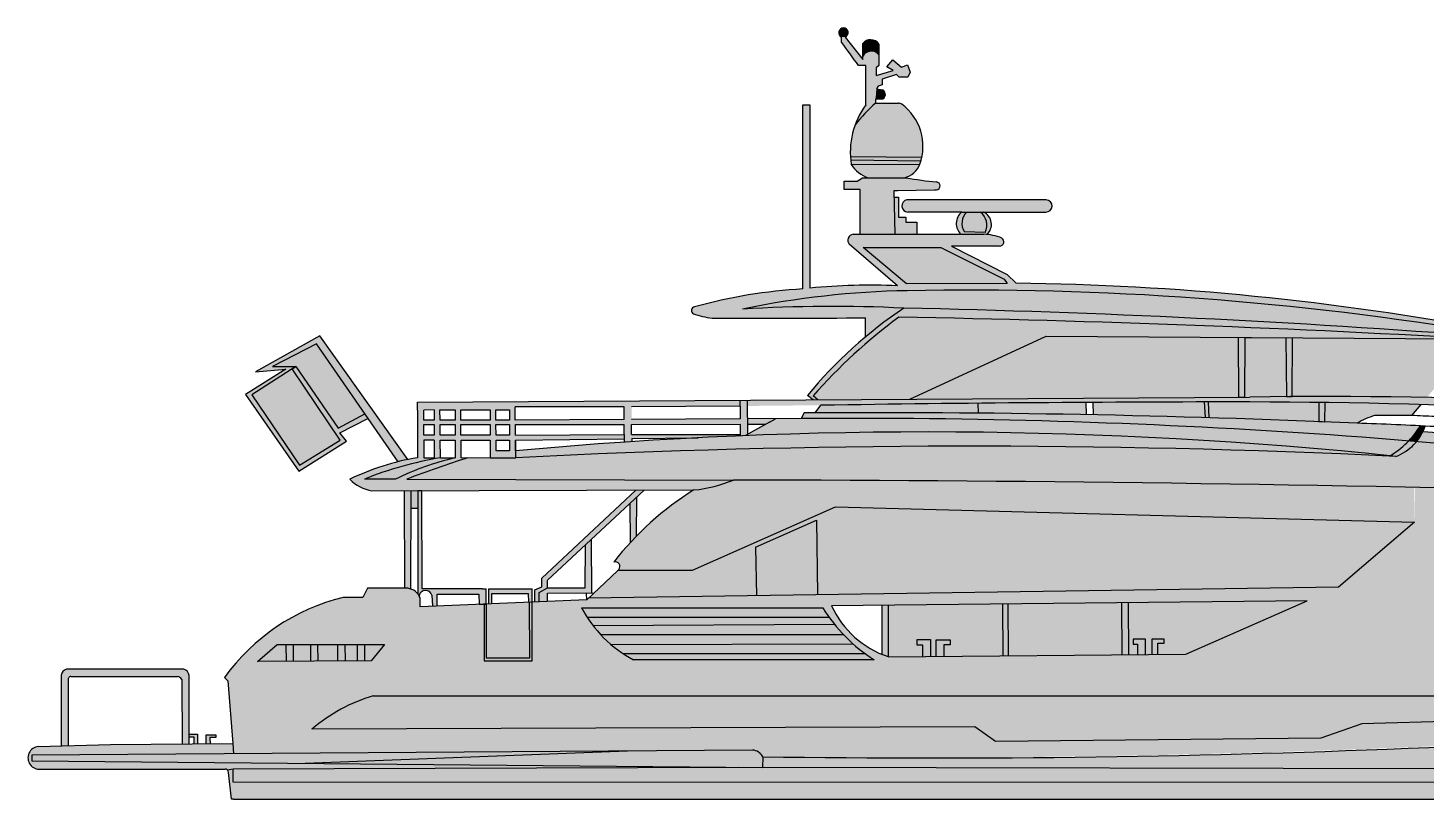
# Model space of a CAD drawing. Header units: millimetres. Extents: x 22013 to 1095811, y 1491 to 706158.
# Drawn here: x 22013 to 326599, y 507323 to 675214 of the extents above; entities that cross this region are included whole.
import ezdxf

# ---------------------------------------------------------------- set-up
doc = ezdxf.new("R2010")
doc.units = ezdxf.units.MM
pattern_1 = [(0, (0, 0), (0, 6.985), [5.08, -1.905]), (90, (0, 0), (-6.985, 4e-16), [5.08, -1.905])]

msp = doc.modelspace()

# ---------------------------------------------------------------- hatches: boundary and pattern name
at = {"true_color": 0x000000}
h = msp.add_hatch(color=18, dxfattribs=at)
h.dxf.hatch_style = 1
h.paths.add_polyline_path([(199263, 673229), (200067, 673229, 4.9320116)])
at = {"true_color": 0x636466}
h = msp.add_hatch(color=251, dxfattribs=at)
h.dxf.hatch_style = 1
h.paths.add_polyline_path([(211217, 665051), (211832, 664524), (213731, 664524), (214204, 665604), (213608, 667176), (212353, 666701), (210423, 668286), (209156, 666742), (210499, 665982), (206828, 664864), (206828, 666564), (207410, 667056), (207410, 669382, 0.5291915), (203873, 669058), (203873, 668353), (200067, 673229, 4.9320116), (199263, 673229), (199263, 672098, -0.004782), (202956, 667022), (204528, 667022), (204528, 658452, 0.0710452), (202216, 654152, -0.0357148), (206669, 658873), (206669, 659692), (207948, 659677, 0.7327295), (208163, 661712), (206852, 661994), (207207, 662561), (208093, 662862), (208093, 664084)])
at = {"true_color": 0x000000}
h = msp.add_hatch(color=18, dxfattribs=at)
h.dxf.hatch_style = 1
h.paths.add_polyline_path([(207410, 671708, 0.4952401), (203873, 671842), (203873, 669058, -0.5291915), (207410, 669382)])
h = msp.add_hatch(color=18, dxfattribs=at)
h.dxf.hatch_style = 1
h.paths.add_polyline_path([(208163, 661712), (206852, 661994), (206669, 659692), (207948, 659677, 0.7327295)])
h = msp.add_hatch(color=18, dxfattribs=at)
h.dxf.hatch_style = 1
h.set_gradient(color1=(61, 61, 62), color2=(125, 128, 130), name='CYLINDER')
h.paths.add_polyline_path([(212826, 614211, 0.0274179), (177674, 613988, -0.0477773), (213588, 618001, -0.0468814), (340313, 608669, -1.1719156), (340325, 607983, 0.0139659), (212826, 614211, 0.0728518), (191845, 595211), (193107, 594272), (194078, 594278), (193055, 595131, -0.0505922), (211729, 612238, -0.0099839), (340865, 607331, 0.9406635), (340789, 609363, 0.0439598), (237275, 619639), (235308, 621564), (223216, 627699), (233688, 627699, 0.7525821), (234190, 629466, 0.0923682), (230228, 630291), (201807, 630291, 0.5960352), (200934, 628109), (211473, 619077, 0.0347376), (192381, 618568), (192381, 658443), (190852, 658443), (190852, 618397, 0.0546061), (167241, 614466, 0.7615305), (166973, 613002, 0.0504684), (171061, 612036, 0.0043459), (204496, 612113), (204496, 607959, -0.0266838)])
h.paths.add_polyline_path([(203999, 627416), (220857, 627416), (234665, 620518), (235375, 619579), (213391, 619475)], flags=16)
at = {"true_color": 0xe8e8e9}
h = msp.add_hatch(color=254, dxfattribs=at)
h.dxf.hatch_style = 1
h.paths.add_polyline_path([(212386, 658616, 0.1526981), (211642, 658873), (206669, 658873, 0.0357148), (202216, 654152, 0.101921), (201186, 647262), (216751, 647081, 0.2917208)])
h = msp.add_hatch(color=1)
h.dxf.hatch_style = 1
h.set_gradient(color1=(99, 100, 102), name='INVCYLINDER')
h.paths.add_polyline_path([(216751, 647081), (201186, 647262, 0.0113761), (201247, 646478), (216565, 646321, 0.0170654)])
h = msp.add_hatch(color=7)
h.dxf.hatch_style = 1
h.paths.add_polyline_path([(216565, 646321), (201247, 646478, 0.0143805), (201375, 645494), (216322, 645561, 0.0173829)])
h = msp.add_hatch(color=1)
h.dxf.hatch_style = 1
h.set_gradient(color1=(99, 100, 102))
h.paths.add_polyline_path([(216322, 645561), (201375, 645494, 0.1634799), (205061, 642586), (213001, 642586, 0.2371255)])
at = {"true_color": 0x000000}
h = msp.add_hatch(color=18, dxfattribs=at)
h.dxf.hatch_style = 1
h.set_gradient(color1=(71, 71, 72), color2=(208, 209, 210), name='HEMISPHERICAL')
h.paths.add_polyline_path([(210736, 639838), (211525, 639851), (219541, 639981), (219957, 639988, 0.8886594), (219977, 641680, -0.0182284), (213357, 642586), (203821, 642586), (202696, 641872), (199852, 641872), (199852, 640070), (203321, 640070), (203321, 630291), (210955, 630291)])
h.paths.add_polyline_path([(243855, 637793), (213518, 637793, 0.9274139), (213722, 635125), (225441, 635125), (243796, 635119, 0.9781355)])
at = {"true_color": 0x636466}
h = msp.add_hatch(color=251, dxfattribs=at)
h.dxf.hatch_style = 1
h.paths.add_polyline_path([(215695, 632926), (213255, 632926), (213255, 634023), (211700, 634023), (211700, 638350), (210771, 638350), (210955, 630291), (215695, 630291)])
h = msp.add_hatch(color=251, dxfattribs=at)
h.dxf.hatch_style = 1
h.paths.add_polyline_path([(226554, 635125), (225441, 635125, 0.4522628), (225263, 630291), (230228, 630291, -0.0166039), (230960, 630251, 0.5233121), (230261, 635125), (229467, 635125, -0.3655571), (230572, 630704), (226034, 630795, -0.3642)])
at = {"true_color": 0xe8e8e9}
h = msp.add_hatch(color=254, dxfattribs=at)
h.dxf.hatch_style = 1
h.paths.add_polyline_path([(229467, 635125), (226554, 635125, 0.3642), (226034, 630795), (230572, 630704, 0.3655571)])
h = msp.add_hatch(color=7)
h.dxf.hatch_style = 1
h.paths.add_polyline_path([(193773, 568066), (180543, 562175), (180699, 551602), (194014, 551799)])
h.paths.add_polyline_path([(243851, 608085), (337556, 607522, 0.0097279), (211729, 612238, 0.0505922), (193055, 595131), (194078, 594278), (214121, 594400)])
h.paths.add_polyline_path([(213588, 618001, 0.0477773), (177674, 613988, -0.0274179), (212826, 614211, -0.0139707), (340369, 607980, 1.0992979), (340313, 608669, 0.0468814)])
h.paths.add_polyline_path([(220857, 627416), (203999, 627416), (213391, 619475), (235375, 619579), (234665, 620518)])
at = {"true_color": 0x636466}
h = msp.add_hatch(color=251, dxfattribs=at)
h.dxf.hatch_style = 1
h.paths.add_polyline_path([(85567, 608215), (71588, 600337), (78184, 600897), (69433, 595415), (81029, 578715), (91446, 585276), (89934, 587032), (96056, 590154), (96117, 590196), (95426, 591194), (89619, 588095), (80400, 601507), (79559, 600969), (90057, 585477), (81168, 580031), (70773, 595349), (80400, 601507), (75306, 601507), (84850, 606467), (102651, 580759, -0.0100304), (104782, 581246)])
h = msp.add_hatch()
h.set_pattern_fill('ANGLE')
h.set_pattern_definition(pattern_1)
h.paths.add_polyline_path([(79559, 600969), (70773, 595349), (81168, 580031), (90057, 585477)])
h.paths.add_polyline_path([(84850, 606467), (75306, 601507), (80400, 601507), (89619, 588095), (95426, 591194)])
at = {"true_color": 0x000000}
h = msp.add_hatch(dxfattribs=at)
h.set_pattern_fill('ANGLE', color=18)
h.set_pattern_definition(pattern_1)
h.paths.add_polyline_path([(285676, 607834), (243851, 608085), (214121, 594400), (285755, 594834)])
h.paths.add_polyline_path([(296071, 607771), (287217, 607824), (287139, 594843), (288235, 594849, -0.0017968), (296170, 594939)])
h.paths.add_polyline_path([(337556, 607522), (297491, 607763), (297414, 594948, -0.0066484), (326775, 594751)])
h = msp.add_hatch(dxfattribs=at)
h.set_pattern_fill('ANGLE', color=18)
h.set_pattern_definition(pattern_1)
h.paths.add_polyline_path([(297414, 594948), (296170, 594939, 0.0017968), (288235, 594849), (214121, 594400), (243851, 608085), (337556, 607522), (326775, 594751, 0.0066484)])
at = {"true_color": 0x262626}
h = msp.add_hatch(dxfattribs=at)
h.set_pattern_fill('ANGLE', color=250)
h.set_pattern_definition(pattern_1)
h.paths.add_polyline_path([(287217, 607824), (285676, 607834), (285755, 594834), (287139, 594843)])
h.paths.add_polyline_path([(297491, 607763), (296071, 607771), (296170, 594939, -0.0002817), (297414, 594948)])
at = {"true_color": 0x000000}
h = msp.add_hatch(color=18, dxfattribs=at)
h.dxf.hatch_style = 1
h.paths.add_polyline_path([(325474, 593211, 0.0037153), (304639, 593656), (304581, 589450, -0.0007243), (311566, 589156, -0.0539984), (315406, 590829), (323464, 590829)])
h.paths.add_polyline_path([(296071, 607771), (287217, 607824), (287139, 594843), (288235, 594849, -0.0017968), (296170, 594939)])
at = {"true_color": 0x404040}
h = msp.add_hatch(color=250, dxfattribs=at)
h.dxf.hatch_style = 1
h.paths.add_polyline_path([(128198, 588869), (151900, 588869), (151913, 586712), (151910, 585769), (151918, 585770), (151925, 585028, -0.0004112), (153539, 585135), (153540, 585791), (168048, 585980, -0.0023261), (177187, 586401), (177174, 586712), (153534, 586712), (153521, 588873), (177174, 588922), (177174, 586712), (177187, 586401, -0.0002948), (178346, 586448), (178812, 586712), (178791, 594186), (177184, 594176), (177184, 592893), (177177, 590092), (153515, 589950), (153498, 592749), (177184, 592893), (177184, 594176), (106848, 593749), (106848, 592014), (106848, 581633, 0.0711434), (92149, 576958, 0.1598498), (96961, 574424), (167102, 574627, 0.0753158), (175699, 576788), (104534, 576974, -0.0117541), (117879, 581647), (116401, 581633), (116363, 585480), (122688, 585480), (122688, 581633), (124030, 581633), (126926, 581633), (128254, 581633), (128254, 583148), (128231, 585480), (151910, 585769), (151913, 586712), (151910, 586712), (128221, 586568)])
h.paths.add_polyline_path([(126926, 586568), (123982, 586568), (123959, 588869), (126926, 588869)], flags=16)
h.paths.add_polyline_path([(126928, 585480), (126928, 583140), (124015, 583140), (123993, 585480)], flags=16)
h.paths.add_polyline_path([(126926, 589798), (123950, 589798), (123928, 592062), (126926, 592050)], flags=16)
h.paths.add_polyline_path([(128189, 589798), (128167, 592062), (128160, 592749), (151876, 592749), (151893, 589940)], flags=16)
h.paths.add_polyline_path([(122688, 586568), (116352, 586568), (116330, 588869), (122688, 588869)], flags=16)
h.paths.add_polyline_path([(122688, 589798), (116321, 589798), (116299, 592062), (122688, 592050)], flags=16)
h.paths.add_polyline_path([(115058, 586568), (111831, 586568), (111808, 588869), (115058, 588869)], flags=16)
h.paths.add_polyline_path([(115058, 585480), (115058, 581633, 0.0560862), (102073, 576960), (95298, 576960, -0.0539471), (111879, 581633), (111841, 585480)], flags=16)
h.paths.add_polyline_path([(115058, 589798), (111799, 589798), (111777, 592062), (115058, 592050)], flags=16)
h.paths.add_polyline_path([(110537, 586568), (108225, 586568), (108225, 588869), (110537, 588869)], flags=16)
h.paths.add_polyline_path([(110537, 585480), (110537, 581633), (108225, 581633), (108225, 585480)], flags=16)
h.paths.add_polyline_path([(110537, 589798), (108225, 589798), (108225, 592027), (110537, 592050)], flags=16)
h = msp.add_hatch(color=250, dxfattribs=at)
h.dxf.hatch_style = 1
h.paths.add_polyline_path([(151876, 594022), (128167, 593879), (128167, 592749), (151876, 592749)])
h = msp.add_hatch(color=250, dxfattribs=at)
h.dxf.hatch_style = 1
h.paths.add_polyline_path([(151876, 594022), (128167, 593879), (128167, 592749), (151876, 592749)])
h = msp.add_hatch(color=250, dxfattribs=at)
h.dxf.hatch_style = 1
h.paths.add_polyline_path([(151876, 594022), (128167, 593879), (128167, 592749), (151876, 592749)])
h = msp.add_hatch(color=250, dxfattribs=at)
h.dxf.hatch_style = 1
h.paths.add_polyline_path([(151876, 594022), (128167, 593879), (128167, 592749), (151876, 592749)])
h = msp.add_hatch(dxfattribs=at)
h.set_pattern_fill('ANGLE', color=250)
h.set_pattern_definition(pattern_1)
h.paths.add_polyline_path([(151876, 594022), (128167, 593879), (128167, 592749), (151876, 592749)])
at = {"true_color": 0x636466}
h = msp.add_hatch(color=251, dxfattribs=at)
h.dxf.hatch_style = 1
h.paths.add_polyline_path([(177167, 590092), (153515, 589950), (153498, 592749), (177184, 592893), (177176, 594176), (151868, 594022), (151876, 592749), (151918, 585770), (151925, 585028, -0.0004112), (153539, 585135), (153540, 585791), (168048, 585980, -0.0023248), (177182, 586401), (177169, 586712), (153534, 586712), (153521, 588873), (177174, 588922)])
at = {"true_color": 0x404040}
h = msp.add_hatch(color=250, dxfattribs=at)
h.dxf.hatch_style = 1
h.paths.add_polyline_path([(153551, 592750), (153553, 594033), (151876, 594022), (151918, 585770), (151925, 585028, -0.0004112), (153539, 585135), (153540, 585791), (153541, 586712), (153534, 586712), (153521, 588873), (153545, 588873)])
h = msp.add_hatch(color=250, dxfattribs=at)
h.dxf.hatch_style = 1
h.paths.add_polyline_path([(177175, 590092), (153547, 589950), (153545, 588873), (177174, 588922)])
h.paths.add_polyline_path([(177176, 594176), (153553, 594033), (153551, 592750), (177176, 592893)])
at = {"true_color": 0x636466}
h = msp.add_hatch(dxfattribs=at)
h.set_pattern_fill('ANGLE', color=251)
h.set_pattern_definition(pattern_1)
h.paths.add_polyline_path([(184867, 590138), (178779, 590102), (178786, 592911), (178789, 594186), (177176, 594176), (177184, 592893), (177177, 590092), (177167, 590092), (177174, 588922), (177182, 586401, -0.0002962), (178346, 586448), (178771, 586689), (178776, 588926), (182739, 588934), (183582, 589411)])
at = {"true_color": 0x404040}
h = msp.add_hatch(color=250, dxfattribs=at)
h.dxf.hatch_style = 1
h.paths.add_polyline_path([(178791, 594186), (177184, 594176), (177187, 586401, -0.0002948), (178346, 586448), (178812, 586712)])
h.paths.add_polyline_path([(183582, 589411), (184867, 590138), (178802, 590102), (178806, 588926), (182739, 588934)])
h = msp.add_hatch(color=250, dxfattribs=at)
h.dxf.hatch_style = 1
h.paths.add_polyline_path([(229048, 593493), (229048, 594490), (178778, 594186), (178786, 592911, -0.0008934), (194773, 593060, -0.0013996)])
h = msp.add_hatch(color=250, dxfattribs=at)
h.dxf.hatch_style = 1
h.paths.add_polyline_path([(254102, 594642), (229048, 594490), (229048, 593493, -0.0010233), (254108, 593688)])
h = msp.add_hatch(color=250, dxfattribs=at)
h.dxf.hatch_style = 1
h.paths.add_polyline_path([(279052, 594794), (254102, 594642), (254108, 593688, -0.0010206), (279103, 593780)])
h = msp.add_hatch(color=250, dxfattribs=at)
h.dxf.hatch_style = 1
h.paths.add_polyline_path([(304680, 594972, 0.0016451), (297414, 594948), (296170, 594939, 0.0017968), (288235, 594849), (279052, 594794), (279103, 593780, -0.0003721), (288216, 593788, -0.0029279), (304639, 593656)])
h = msp.add_hatch(color=250, dxfattribs=at)
h.dxf.hatch_style = 1
h.paths.add_polyline_path([(329842, 594685, 0.0056978), (304680, 594972), (304639, 593656, -0.0045014), (329882, 593077)])
h = msp.add_hatch(color=1)
h.dxf.hatch_style = 1
h.set_gradient(color1=(99, 100, 102))
h.paths.add_polyline_path([(191092, 591397), (190473, 590172, -0.0221664), (322848, 585303, 0.0568356), (325334, 588574, 0.0039235), (311566, 589156, 0.0007243), (304581, 589450), (303270, 589503, 0.0116242)])
at = {"true_color": 0x000000}
h = msp.add_hatch(dxfattribs=at)
h.set_pattern_fill('ANGLE', color=18)
h.set_pattern_definition(pattern_1)
h.paths.add_polyline_path([(229048, 593493, 0.0013996), (194773, 593060), (193486, 591411, -0.0036863), (229069, 591340)])
h = msp.add_hatch(dxfattribs=at)
h.set_pattern_fill('ANGLE', color=18)
h.set_pattern_definition(pattern_1)
h.paths.add_polyline_path([(252578, 593679, 0.0009608), (229048, 593493), (229069, 591340, -0.0024372), (252594, 591005)])
h = msp.add_hatch(dxfattribs=at)
h.set_pattern_fill('ANGLE', color=18)
h.set_pattern_definition(pattern_1)
h.paths.add_polyline_path([(278298, 593779, 0.0009877), (254108, 593688), (254123, 590975, -0.0025222), (278463, 590371)])
at = {"true_color": 0x404040}
h = msp.add_hatch(color=250, dxfattribs=at)
h.dxf.hatch_style = 1
h.paths.add_polyline_path([(304639, 593656, 0.0002469), (303254, 593674), (303270, 589503, -0.0001359), (304581, 589450)])
h.paths.add_polyline_path([(279103, 593780, 0.0000329), (278298, 593779), (278463, 590371, -0.0000842), (279276, 590347)])
h.paths.add_polyline_path([(329882, 593077, 0.0002591), (328430, 593122), (328591, 587078, -0.0003476), (330034, 586976)])
h.paths.add_polyline_path([(354991, 592049, 0.0002472), (353606, 592118), (353559, 585032, -0.0003228), (354896, 584906)])
h.paths.add_polyline_path([(380133, 590568, 0.0002311), (378839, 590655), (378819, 582345, -0.0003223), (380151, 582186)])
h.paths.add_polyline_path([(405170, 588642, 0.0002065), (404016, 588741), (404018, 579040, -0.0002639), (405105, 578883)])
h.paths.add_polyline_path([(430562, 580607), (430564, 585745, 0.0502985), (428971, 586359), (428897, 580854), (428841, 576696), (428809, 571168, -0.0000541), (430600, 571063), (430578, 576905)])
h.paths.add_polyline_path([(445845, 574134), (445901, 576930, -0.0004003), (444629, 577647), (444552, 574379), (444455, 570239, -0.0000396), (445765, 570159)])
at = {"true_color": 0x000000}
h = msp.add_hatch(dxfattribs=at)
h.set_pattern_fill('ANGLE', color=18)
h.set_pattern_definition(pattern_1)
h.paths.add_polyline_path([(303254, 593674, 0.002681), (288216, 593788, 0.0003721), (279103, 593780), (279276, 590347, -0.0024872), (303270, 589503)])
at = {"true_color": 0x404040}
h = msp.add_hatch(color=250, dxfattribs=at)
h.dxf.hatch_style = 1
h.paths.add_polyline_path([(151897, 589940), (128189, 589798), (128198, 588869), (151903, 588869)])
h = msp.add_hatch(dxfattribs=at)
h.set_pattern_fill('ANGLE', color=250)
h.set_pattern_definition(pattern_1)
h.paths.add_polyline_path([(151893, 589940), (128192, 589798), (128198, 588869), (151900, 588869)])
h = msp.add_hatch(color=1)
h.dxf.hatch_style = 1
h.set_gradient(color1=(99, 100, 102))
h.paths.add_polyline_path([(190473, 590172), (184867, 590138), (183582, 589411), (178346, 586448, -0.0357451), (318694, 582067, 0.0730119), (322848, 585303, 0.0221664)])
h = msp.add_hatch(color=250, dxfattribs=at)
h.dxf.hatch_style = 1
h.paths.add_polyline_path([(326423, 588518, 0.0003105), (325334, 588574, -0.0568356), (322848, 585303, -0.0002854), (324549, 585164, 0.0898766)])
h = msp.add_hatch(color=7)
h.dxf.hatch_style = 1
h.paths.add_polyline_path([(324549, 585164, -0.1311738), (320030, 581928, 0.0246441), (128269, 581633), (126926, 581633), (124030, 581633), (122688, 581633), (117834, 581633, 0.0117151), (104534, 576974), (175699, 576788, -0.0062796), (379343, 573910, -0.0014928), (428809, 571168, 0.0084165), (413483, 575146, 0.0149721)])
h = msp.add_hatch(dxfattribs=at)
h.set_pattern_fill('ANGLE', color=250)
h.set_pattern_definition(pattern_1)
h.paths.add_polyline_path([(151913, 586712), (151910, 586712), (128221, 586568), (128234, 585480), (151910, 585769)])
at = {"true_color": 0x000000}
h = msp.add_hatch(color=18, dxfattribs=at)
h.dxf.hatch_style = 1
h.set_gradient(color1=(64, 64, 64), color2=(200, 201, 203))
h.paths.add_polyline_path([(128254, 583148), (128254, 581633), (128269, 581633, -0.0246441), (320030, 581928, 0.0488747)])
at = {"true_color": 0x404040}
h = msp.add_hatch(color=250, dxfattribs=at)
h.dxf.hatch_style = 1
h.paths.add_polyline_path([(177182, 586401), (177169, 586712), (153541, 586712), (153540, 585791), (168048, 585980, -0.0023248)])
h = msp.add_hatch(color=250, dxfattribs=at)
h.dxf.hatch_style = 1
h.paths.add_polyline_path([(324549, 585164, 0.0002854), (322848, 585303, -0.0730119), (318694, 582067, -0.0003416), (320030, 581928, 0.1311738)])
at = {"true_color": 0x636466}
h = msp.add_hatch(color=251, dxfattribs=at)
h.dxf.hatch_style = 1
h.paths.add_polyline_path([(325902, 587262, -0.0581204), (324549, 585164, -0.0149721), (413483, 575146, -0.0084165), (428809, 571168), (428833, 575204, 0.026342), (426738, 575521, 0.0244067)])
h.paths.add_polyline_path([(430586, 574760), (430600, 571063, -0.0002248), (438047, 570623, 0.1072004)])
at = {"true_color": 0x000000}
h = msp.add_hatch(color=18, dxfattribs=at)
h.dxf.hatch_style = 1
h.set_gradient(color1=(93, 94, 95), color2=(180, 181, 182))
h.paths.add_polyline_path([(175699, 576788), (104534, 576974, -0.0117151), (117834, 581633), (116401, 581633), (115058, 581633, 0.0560862), (102073, 576960), (95298, 576960, -0.0539471), (111879, 581633), (110537, 581633), (108225, 581633), (106848, 581633, 0.0711434), (92149, 576958, 0.1598498), (96961, 574424), (167102, 574627, 0.0753158)])
h = msp.add_hatch(color=7)
h.dxf.hatch_style = 1
h.paths.add_polyline_path([(115058, 581633), (111879, 581633, 0.0539471), (95298, 576960), (102073, 576960, -0.0560862)])
at = {"true_color": 0x5d5e5f}
h = msp.add_hatch(color=251, dxfattribs=at)
h.dxf.hatch_style = 1
h.paths.add_polyline_path([(175699, 576788, -0.0753158), (167102, 574627), (166802, 557165), (176842, 561598)])
h = msp.add_hatch(color=251, dxfattribs=at)
h.dxf.hatch_style = 1
h.paths.add_polyline_path([(197969, 576723), (175699, 576788), (176842, 561598), (197969, 570927)])
h = msp.add_hatch(color=251, dxfattribs=at)
h.dxf.hatch_style = 1
h.paths.add_polyline_path([(233089, 576495, 0.0010821), (197994, 576722), (197969, 570927), (233033, 570001)])
h = msp.add_hatch(color=251, dxfattribs=at)
h.dxf.hatch_style = 1
h.paths.add_polyline_path([(261358, 576201, 0.0008722), (233070, 576495), (232899, 570005), (261175, 569258)])
h = msp.add_hatch(color=251, dxfattribs=at)
h.dxf.hatch_style = 1
h.paths.add_polyline_path([(286887, 575851, 0.0007872), (261358, 576201), (261175, 569258), (286695, 568585)])
h = msp.add_hatch(color=251, dxfattribs=at)
h.dxf.hatch_style = 1
h.paths.add_polyline_path([(324066, 575197, 0.0011465), (286887, 575851), (286695, 568585), (324066, 567598)])
at = {"true_color": 0x939598}
h = msp.add_hatch(color=252, dxfattribs=at)
h.dxf.hatch_style = 1
h.paths.add_polyline_path([(105439, 574448), (104031, 574444), (104092, 553200), (104783, 553200, -0.0448753), (105346, 553085)])
h.paths.add_polyline_path([(107831, 574455), (106972, 574453), (106972, 551958, -0.0333546), (107208, 551602, -0.758277), (110031, 551732), (110133, 549293), (111130, 549335), (111130, 551910), (120255, 551910), (120346, 549719), (121856, 549781), (121856, 552088), (121856, 553070), (121009, 553070), (107893, 553070)])
h.paths.add_polyline_path([(106972, 574453), (105439, 574448), (105423, 570633), (106972, 570633)])
h.paths.add_polyline_path([(131845, 553096), (122393, 553096), (122393, 552608), (122393, 549804), (123041, 549831), (123041, 552077), (131012, 552077), (131092, 550166), (131845, 550198), (131845, 552493)])
h.paths.add_polyline_path([(135226, 554981), (156295, 574595), (154480, 574590), (133985, 555436), (133985, 553545), (132467, 552845), (132467, 550224), (133416, 550263), (133416, 552269), (135226, 553330)])
h.paths.add_polyline_path([(144720, 563820), (143460, 562647), (143394, 553330), (135226, 553330), (133416, 552269), (133416, 550263), (135232, 550339), (135232, 552135), (144777, 552182)], flags=17)
h.paths.add_polyline_path([(154593, 573011), (153170, 571686), (153213, 563131, -0.0072451), (154534, 564528)], flags=17)
at = {"true_color": 0x5d5e5f}
h = msp.add_hatch(color=251, dxfattribs=at)
h.dxf.hatch_style = 1
h.paths.add_polyline_path([(167102, 574627, 0.0892405), (149639, 558899, -0.790971), (150726, 557311), (150572, 557165), (166802, 557165)])
h = msp.add_hatch(color=251, dxfattribs=at)
h.dxf.hatch_style = 1
h.paths.add_polyline_path([(359769, 549720), (359769, 553191), (336332, 553656), (334035, 555507, -0.0765774), (354035, 566253), (354035, 574546, 0.0009195), (324218, 575194), (324066, 567598), (324066, 529792), (359769, 529792)])
at = {"true_color": 0x000000}
h = msp.add_hatch(dxfattribs=at)
h.set_pattern_fill('ANGLE', color=18)
h.set_pattern_definition(pattern_1)
h.paths.add_polyline_path([(324066, 567598), (197969, 570927), (166802, 557165), (150572, 557165), (150418, 557019), (144124, 551061), (180699, 551602), (180543, 562175), (193773, 568066), (194014, 551799), (307507, 553477)])
at = {"true_color": 0x5d5e5f}
h = msp.add_hatch(color=251, dxfattribs=at)
h.dxf.hatch_style = 1
h.paths.add_polyline_path([(324066, 567598), (307507, 553477), (307507, 529792), (324066, 529792)])
h = msp.add_hatch(color=251, dxfattribs=at)
h.dxf.hatch_style = 1
h.paths.add_polyline_path([(84023, 522530), (83857, 522529, -0.104463), (97233, 529792), (307507, 529792), (307507, 553477), (144124, 551061), (143735, 550693), (131845, 550198), (131866, 537429), (121421, 537429), (121421, 549763), (120346, 549719), (107436, 549181), (107436, 551110, 0.2847589), (104783, 553200), (95994, 553200), (94968, 551238), (90669, 551238, 0.1780933), (64816, 533764), (65570, 533059), (66627, 519398), (66800, 517162), (84060, 517283)])
h.paths.add_polyline_path([(72044, 537246), (76305, 541003), (99703, 541003), (96779, 537413)], flags=16)
h.paths.add_polyline_path([(142627, 548951), (195152, 548951, 0.1088746), (206357, 537619), (153936, 537619, -0.1497341)], flags=16)
h.paths.add_polyline_path([(197092, 549394), (300717, 550487), (274273, 538854), (209414, 538320, -0.2056848)], flags=16)
h = msp.add_hatch(color=251, dxfattribs=at)
h.dxf.hatch_style = 1
h.paths.add_polyline_path([(107436, 549181), (107436, 551110, 0.2847589), (104783, 553200), (95994, 553200), (94968, 551238), (95318, 541003), (99703, 541003), (96779, 537413), (95343, 537403), (97233, 529792), (107436, 529792)])
h = msp.add_hatch(color=251, dxfattribs=at)
h.dxf.hatch_style = 1
h.paths.add_polyline_path([(195152, 551816), (144124, 551061), (143735, 550693), (142627, 550647), (142627, 548951), (195152, 548951)])
h = msp.add_hatch(color=251, dxfattribs=at)
h.dxf.hatch_style = 1
h.paths.add_polyline_path([(197056, 551844), (195152, 551816), (195152, 548951, 0.1088746), (206357, 537619), (206305, 539661, -0.1639223), (197092, 549394)])
h = msp.add_hatch(color=251, dxfattribs=at)
h.dxf.hatch_style = 1
h.paths.add_polyline_path([(300675, 553376), (197056, 551844), (197092, 549394), (300717, 550487)])
at = {"true_color": 0x000000}
h = msp.add_hatch(color=18, dxfattribs=at)
h.dxf.hatch_style = 1
h.paths.add_polyline_path([(307507, 553477), (300675, 553376), (300717, 550487), (300717, 529792), (307507, 529792)])
at = {"true_color": 0x5d5e5f}
h = msp.add_hatch(color=251, dxfattribs=at)
h.dxf.hatch_style = 1
h.paths.add_polyline_path([(94968, 551238), (90669, 551238, 0.0883515), (76186, 544803), (76305, 541003), (95318, 541003)])
h = msp.add_hatch(color=251, dxfattribs=at)
h.dxf.hatch_style = 1
h.paths.add_polyline_path([(121421, 549763), (120346, 549719), (107436, 549181), (107436, 529792), (121421, 529792), (121421, 537429)])
at = {"true_color": 0x818283}
h = msp.add_hatch(color=8, dxfattribs=at)
h.dxf.hatch_style = 1
h.paths.add_polyline_path([(131845, 550198), (131311, 550175), (131317, 538065), (121856, 538065), (121856, 549781), (121421, 549763), (121421, 537429), (131866, 537429)])
at = {"true_color": 0x5d5e5f}
h = msp.add_hatch(color=251, dxfattribs=at)
h.dxf.hatch_style = 1
h.paths.add_polyline_path([(131311, 550175), (121856, 549781), (121856, 538065), (131317, 538065)])
h = msp.add_hatch(color=251, dxfattribs=at)
h.dxf.hatch_style = 1
h.paths.add_polyline_path([(206357, 537619), (153936, 537619, -0.1497341), (142627, 548951), (142627, 550647), (131845, 550198), (131866, 537429), (131879, 529792), (206357, 529792)])
h = msp.add_hatch(color=251, dxfattribs=at)
h.dxf.hatch_style = 1
h.paths.add_polyline_path([(204328, 539030), (151612, 539008, 0.0247795), (153936, 537619), (206357, 537619, -0.0166912)])
h.paths.add_polyline_path([(201786, 541107), (149017, 540972, 0.029796), (151612, 539008), (204328, 539030, -0.0221769)])
h.paths.add_polyline_path([(199684, 543143), (146755, 543143, 0.028708), (149017, 540972), (201786, 541107, -0.0197673)])
h.paths.add_polyline_path([(196520, 546933), (143798, 546950, 0.0205862), (145093, 545110), (197725, 545366, -0.0133498)])
h.paths.add_polyline_path([(195152, 548951), (142627, 548951, 0.0212184), (143798, 546950), (196520, 546933, -0.0164613)])
h = msp.add_hatch(color=251, dxfattribs=at)
h.dxf.hatch_style = 1
h.paths.add_polyline_path([(300717, 550487), (274273, 538854), (209414, 538320, -0.0404003), (206305, 539661), (206357, 537619), (206357, 529792), (300717, 529792)])
h = msp.add_hatch(color=251, dxfattribs=at)
h.dxf.hatch_style = 1
h.paths.add_polyline_path([(209400, 549524), (208066, 549510), (208011, 538852, 0.0178754), (209414, 538320)])
h.paths.add_polyline_path([(235490, 549799), (234299, 549786), (234392, 538526), (235583, 538536)])
h.paths.add_polyline_path([(261698, 550075), (260229, 550060), (260322, 538739), (261791, 538751)])
at = {"true_color": 0x000000}
h = msp.add_hatch(dxfattribs=at)
h.set_pattern_fill('ANGLE', color=18)
h.set_pattern_definition(pattern_1)
h.paths.add_polyline_path([(234299, 549786), (209400, 549524), (209414, 538320), (217004, 538383), (217004, 540813), (215709, 540813), (215709, 542050), (218645, 542050), (218675, 538396), (219855, 538406), (219855, 541992), (222906, 541992), (222906, 540870), (221553, 540870), (221573, 538420), (234392, 538526)])
h.paths.add_polyline_path([(260229, 550060), (235490, 549799), (235583, 538536), (260322, 538739)])
h.paths.add_polyline_path([(300717, 550487), (261698, 550075), (261791, 538751), (263765, 538767), (263746, 541072), (262796, 541072), (262796, 542137), (265502, 542137), (265502, 538782), (266854, 538793), (266826, 542137), (269532, 542137), (269532, 541274), (268151, 541274), (268151, 538803), (274273, 538854)])
at = {"true_color": 0x5d5e5f}
h = msp.add_hatch(color=251, dxfattribs=at)
h.dxf.hatch_style = 1
h.paths.add_polyline_path([(197725, 545366), (145093, 545110, 0.023574), (146755, 543143), (199684, 543143, -0.0200136)])
h = msp.add_hatch(color=251, dxfattribs=at)
h.dxf.hatch_style = 1
h.paths.add_polyline_path([(76305, 541003), (76186, 544803, 0.0883515), (64816, 533764), (65570, 533059), (72044, 537246)])
h = msp.add_hatch(color=1)
h.dxf.hatch_style = 1
h.set_gradient(color1=(99, 100, 102), tint=1, name='HEMISPHERICAL')
h.paths.add_polyline_path([(78248, 541028), (76333, 541028), (72072, 537271), (78273, 537313)])
h.paths.add_polyline_path([(79823, 541028), (78248, 541028), (78273, 537313), (79848, 537323)])
h.paths.add_polyline_path([(83606, 541028), (79823, 541028), (79848, 537323), (83631, 537349)])
h.paths.add_polyline_path([(85132, 541028), (83606, 541028), (83631, 537349), (85156, 537359)])
h.paths.add_polyline_path([(89472, 541028), (85132, 541028), (85156, 537359), (89497, 537389)])
h.paths.add_polyline_path([(91111, 541028), (89472, 541028), (89497, 537389), (91136, 537400)])
h.paths.add_polyline_path([(93728, 541028), (91111, 541028), (91136, 537400), (93753, 537417)])
h.paths.add_polyline_path([(95346, 541028), (93728, 541028), (93753, 537417), (95371, 537428)])
h.paths.add_polyline_path([(99731, 541028), (95346, 541028), (95371, 537428), (96807, 537438)])
at = {"true_color": 0xc9c9c9}
h = msp.add_hatch(color=9, dxfattribs=at)
h.dxf.hatch_style = 1
h.paths.add_polyline_path([(218645, 542050), (215709, 542050), (215709, 540813), (217004, 540813), (217004, 538383), (218675, 538396)])
h.paths.add_polyline_path([(221553, 540870), (222906, 540870), (222906, 541992), (219855, 541992), (219855, 538406), (221573, 538420)])
h.paths.add_polyline_path([(265502, 542137), (262796, 542137), (262796, 541072), (263746, 541072), (263765, 538767), (265502, 538782)])
h.paths.add_polyline_path([(268151, 541274), (269532, 541274), (269532, 542137), (266826, 542137), (266854, 538793), (268151, 538803)])
at = {"true_color": 0x5d5e5f}
h = msp.add_hatch(color=251, dxfattribs=at)
h.dxf.hatch_style = 1
h.paths.add_polyline_path([(72044, 537246), (65570, 533059), (66627, 519398), (83857, 522529)])
h = msp.add_hatch(color=251, dxfattribs=at)
h.dxf.hatch_style = 1
h.paths.add_polyline_path([(95343, 537403), (72044, 537246), (83857, 522529, -0.104463), (97233, 529792)])
h = msp.add_hatch(color=251, dxfattribs=at)
h.dxf.hatch_style = 1
h.paths.add_polyline_path([(131866, 537429), (121421, 537429), (121421, 529792), (131879, 529792)])
at = {"true_color": 0x939598}
h = msp.add_hatch(color=252, dxfattribs=at)
h.dxf.hatch_style = 1
h.paths.add_polyline_path([(30843, 533665, -0.2090991), (31387, 534017), (54557, 534017, -0.2592616), (55515, 533368), (55621, 519315), (57144, 519327), (57144, 534207, 0.3047578), (55952, 535601), (30414, 535601, 0.294068), (29224, 534282), (29224, 518898), (30843, 518943)])
h.paths.add_polyline_path([(58929, 521428), (57144, 521428), (57144, 520792), (58253, 520792), (58253, 519335), (58945, 519340)])
h.paths.add_polyline_path([(62945, 521312), (60841, 521312), (60841, 519355), (61681, 519361), (61671, 520734), (62945, 520734)])
at = {"true_color": 0x000000}
h = msp.add_hatch(color=18, dxfattribs=at)
h.dxf.hatch_style = 1
h.paths.add_polyline_path([(406359, 529792), (97233, 529792, 0.104463), (83857, 522529), (228267, 523077), (232808, 519815), (303710, 520601), (312645, 523677), (393070, 526089)])
at = {"true_color": 0x5d5e5f}
h = msp.add_hatch(color=251, dxfattribs=at)
h.dxf.hatch_style = 1
h.paths.add_polyline_path([(406359, 523318), (406359, 529792), (393070, 526089), (312645, 523677), (303710, 520601), (303803, 517867, 0.0096377)])
h = msp.add_hatch(color=251, dxfattribs=at)
h.dxf.hatch_style = 1
h.paths.add_polyline_path([(182088, 522902), (83857, 522529), (83894, 517282), (179726, 517954, -0.2903003), (182112, 516531)])
h = msp.add_hatch(color=251, dxfattribs=at)
h.dxf.hatch_style = 1
h.paths.add_polyline_path([(228267, 523077), (182088, 522902), (182112, 516531, 0.0047594), (232832, 516412), (232808, 519815)])
h = msp.add_hatch(color=251, dxfattribs=at)
h.dxf.hatch_style = 1
h.paths.add_polyline_path([(66627, 519398), (39978, 519197), (24271, 518760, 0.2965546), (22145, 517086), (22829, 516853), (66800, 517162)])
h = msp.add_hatch(color=251, dxfattribs=at)
h.dxf.hatch_style = 1
h.paths.add_polyline_path([(182112, 516531, 0.2794612), (179830, 517955), (152617, 517764), (82391, 515086), (182069, 514190)])
h = msp.add_hatch(color=251, dxfattribs=at)
h.dxf.hatch_style = 1
h.paths.add_polyline_path([(303710, 520601), (232808, 519815), (232832, 516412, 0.0066611), (303803, 517867)])
at = {"true_color": 0x636466}
h = msp.add_hatch(dxfattribs=at)
h.set_pattern_fill('ANGLE', color=251)
h.set_pattern_definition(pattern_1)
h.paths.add_polyline_path([(310797, 517917, -0.0032559), (277771, 516938), (277766, 514012), (310790, 513951)])
h = msp.add_hatch(dxfattribs=at)
h.set_pattern_fill('ANGLE', color=251)
h.set_pattern_definition(pattern_1)
h.paths.add_polyline_path([(347167, 519493, -0.0035873), (310797, 517917), (310790, 513951), (347156, 513883)])
at = {"true_color": 0x5d5e5f}
h = msp.add_hatch(color=251, dxfattribs=at)
h.dxf.hatch_style = 1
h.paths.add_polyline_path([(66746, 515227), (22829, 515621), (22829, 516853), (22145, 517086, 0.5491988), (24770, 513822), (35541, 513822), (64102, 513822), (64965, 513822, -0.1647499), (65384, 513706), (66734, 513908)])
h = msp.add_hatch(color=1)
h.dxf.hatch_style = 1
h.set_gradient(color1=(99, 100, 102))
h.paths.add_polyline_path([(152617, 517764), (22829, 516853), (22829, 515621), (82391, 515086)])
h = msp.add_hatch(color=251, dxfattribs=at)
h.dxf.hatch_style = 1
h.paths.add_polyline_path([(66746, 515227), (66734, 513908), (176787, 514238)])
at = {"true_color": 0x636466}
h = msp.add_hatch(dxfattribs=at)
h.set_pattern_fill('ANGLE', color=251)
h.set_pattern_definition(pattern_1)
h.paths.add_polyline_path([(186381, 516472, -0.0004207), (182112, 516531), (182069, 514190), (186377, 514182)])
h = msp.add_hatch(dxfattribs=at)
h.set_pattern_fill('ANGLE', color=251)
h.set_pattern_definition(pattern_1)
h.paths.add_polyline_path([(239678, 516344, -0.0056728), (182112, 516531), (182069, 514190), (239674, 514083)])
h = msp.add_hatch(dxfattribs=at)
h.set_pattern_fill('ANGLE', color=251)
h.set_pattern_definition(pattern_1)
h.paths.add_polyline_path([(277771, 516938, -0.0037543), (239678, 516344), (239674, 514083), (277766, 514012)])
at = {"true_color": 0x5d5e5f}
h = msp.add_hatch(color=251, dxfattribs=at)
h.dxf.hatch_style = 1
h.paths.add_polyline_path([(461093, 510887), (66734, 511024), (66734, 513908), (65384, 513706, -0.1647499), (65645, 513359), (65678, 513095), (66388, 507323), (66771, 507323), (457830, 507323, 0.0185363)])
h = msp.add_hatch(color=1)
h.dxf.hatch_style = 1
h.set_gradient(color1=(85, 44, 17), color2=(197, 162, 32))
h.paths.add_polyline_path([(413362, 513760), (182069, 514190), (176787, 514238), (66734, 513908), (66734, 511024), (397621, 510909)])

# ---------------------------------------------------------------- linework, layer by layer
at = {"color": 18, "true_color": 0x000000}
for p, q in [((199263, 672098), (199263, 673229)), ((200067, 673229), (203873, 668353)), ((203873, 668353), (203873, 671842)), ((207410, 671708), (207410, 667056)), ((207410, 667056), (206828, 666564)), ((209156, 666742), (210423, 668286)), ((210423, 668286), (212353, 666701)), ((212353, 666701), (213608, 667176)), ((213608, 667176), (214204, 665604)), ((204528, 667022), (202956, 667022)), ((204528, 658452), (204528, 667022)), ((206828, 666564), (206828, 664864)), ((206828, 664864), (210499, 665982)), ((211217, 665051), (208093, 664084)), ((208093, 664084), (208093, 662862)), ((210499, 665982), (209156, 666742)), ((211832, 664524), (211217, 665051)), ((213731, 664524), (211832, 664524)), ((214204, 665604), (213731, 664524)), ((207207, 662561), (206852, 661994)), ((206852, 661994), (208163, 661712)), ((208093, 662862), (207207, 662561)), ((190852, 618397), (190852, 658443)), ((190852, 658443), (192381, 658443)), ((192381, 658443), (192381, 618568)), ((207948, 659677), (206669, 659692)), ((206669, 659692), (206669, 658873)), ((206669, 658873), (211642, 658873)), ((201186, 647262), (216751, 647081)), ((201247, 646478), (216565, 646321)), ((201375, 645494), (216322, 645561)), ((199852, 640070), (199852, 641872)), ((199852, 641872), (202696, 641872)), ((203321, 640070), (199852, 640070)), ((202696, 641872), (203821, 642586)), ((203321, 630291), (203321, 640070)), ((203821, 642586), (213357, 642586)), ((210736, 639838), (211525, 639851)), ((210955, 630291), (210736, 639838)), ((211525, 639851), (219541, 639981)), ((219541, 639981), (219957, 639988)), ((210771, 638350), (211700, 638350)), ((211700, 638350), (211700, 634023)), ((243855, 637793), (213518, 637793)), ((211700, 634023), (213255, 634023)), ((213255, 634023), (213255, 632926)), ((225441, 635125), (213722, 635125)), ((225441, 635125), (243796, 635119)), ((213255, 632926), (215695, 632926)), ((215695, 632926), (215695, 630291)), ((230572, 630704), (226034, 630795)), ((211473, 619077), (200934, 628109)), ((201807, 630291), (230228, 630291)), ((233688, 627699), (223216, 627699)), ((223216, 627699), (235308, 621564)), ((213391, 619475), (203999, 627416)), ((203999, 627416), (220857, 627416)), ((220857, 627416), (234665, 620518)), ((235308, 621564), (237275, 619639)), ((235375, 619579), (213391, 619475)), ((234665, 620518), (235375, 619579)), ((204496, 607959), (204496, 612113)), ((85567, 608215), (71588, 600337)), ((84850, 606467), (75306, 601507)), ((102651, 580759), (84850, 606467)), ((104782, 581246), (85567, 608215)), ((214121, 594400), (243851, 608085)), ((243851, 608085), (337556, 607522)), ((287217, 607824), (296071, 607771)), ((78184, 600897), (69433, 595415)), ((80400, 601507), (70773, 595349)), ((71588, 600337), (78184, 600897)), ((75306, 601507), (80400, 601507)), ((79559, 600969), (80400, 601507)), ((90057, 585477), (79559, 600969)), ((80400, 601507), (89619, 588095)), ((69433, 595415), (81029, 578715)), ((70773, 595349), (81168, 580031)), ((106848, 593749), (288235, 594849)), ((177184, 592893), (177184, 594176)), ((178812, 586712), (178791, 594186)), ((193107, 594272), (191845, 595211)), ((194078, 594278), (193055, 595131)), ((89619, 588095), (95426, 591194)), ((106848, 592014), (106848, 593749)), ((106848, 592014), (106848, 581633)), ((110537, 592050), (108225, 592027)), ((108225, 589798), (108225, 592027)), ((110537, 592050), (110537, 589798)), ((111799, 589798), (111777, 592062)), ((111777, 592062), (115058, 592050)), ((115058, 592050), (115058, 589798)), ((116321, 589798), (116299, 592062)), ((116299, 592062), (122688, 592050)), ((122688, 592050), (122688, 589798)), ((123950, 589798), (123928, 592062)), ((123928, 592062), (126926, 592050)), ((126926, 592050), (126926, 589798)), ((128167, 592062), (128160, 592749)), ((151876, 592749), (128167, 592749)), ((128189, 589798), (128167, 592062)), ((151893, 589940), (151876, 592749)), ((177184, 592893), (153498, 592749)), ((177184, 592893), (177177, 590092)), ((191092, 591397), (190473, 590172)), ((193486, 591411), (194773, 593060)), ((229069, 591340), (229048, 593493)), ((252594, 591005), (252578, 593679)), ((254123, 590975), (254108, 593688)), ((278298, 593779), (278463, 590371)), ((279103, 593780), (279276, 590347)), ((303254, 593674), (303270, 589503)), ((304581, 589450), (304639, 593656)), ((325474, 593211), (323464, 590829)), ((89934, 587032), (96056, 590154)), ((96056, 590154), (96117, 590196)), ((110537, 589798), (108225, 589798)), ((108225, 586568), (108225, 588869)), ((108225, 588869), (108225, 588869)), ((108225, 588869), (110537, 588869)), ((110537, 588869), (110537, 586568)), ((115058, 589798), (111799, 589798)), ((111831, 586568), (111808, 588869)), ((111808, 588869), (115058, 588869)), ((115058, 588869), (115058, 586568)), ((122688, 589798), (116321, 589798)), ((116330, 588869), (122688, 588869)), ((116352, 586568), (116330, 588869)), ((122688, 588869), (122688, 586568)), ((126926, 589798), (123950, 589798)), ((123959, 588869), (126926, 588869)), ((123982, 586568), (123959, 588869)), ((126926, 588869), (126926, 586568)), ((151893, 589940), (128189, 589798)), ((128221, 586568), (128198, 588869)), ((128198, 588869), (151900, 588869)), ((151913, 586712), (151900, 588869)), ((177177, 590092), (153515, 589950)), ((153521, 588873), (177174, 588922)), ((153534, 586712), (153521, 588873)), ((177174, 588922), (177174, 586712)), ((183582, 589411), (178346, 586448)), ((178776, 588926), (182739, 588934)), ((190473, 590172), (178779, 590102)), ((183582, 589411), (184867, 590138)), ((303270, 589503), (304581, 589450)), ((323464, 590829), (315406, 590829)), ((81029, 578715), (91446, 585276)), ((81168, 580031), (90057, 585477)), ((91446, 585276), (89934, 587032)), ((110537, 586568), (108225, 586568)), ((110537, 585480), (108225, 585480)), ((108225, 585480), (108225, 581633)), ((110537, 585480), (110537, 581633)), ((115058, 586568), (111831, 586568)), ((111879, 581633), (111841, 585480)), ((111841, 585480), (115058, 585480)), ((115058, 585480), (115058, 581633)), ((122688, 586568), (116352, 586568)), ((116401, 581633), (116363, 585480)), ((116363, 585480), (122688, 585480)), ((122688, 585480), (122688, 581633)), ((126926, 586568), (123982, 586568)), ((124015, 583140), (123993, 585480)), ((123993, 585480), (126928, 585480)), ((126928, 585480), (126928, 583140)), ((128221, 586568), (151913, 586712)), ((128231, 585480), (151918, 585770)), ((128254, 583148), (128231, 585480)), ((128240, 585480), (128260, 583149)), ((151910, 586712), (151913, 586712)), ((151913, 586712), (151910, 585769)), ((151918, 585770), (151925, 585028)), ((153534, 586712), (177169, 586712)), ((153540, 585791), (153539, 585135)), ((153540, 585791), (168048, 585980)), ((177174, 586712), (177187, 586401)), ((178771, 586712), (178812, 586712)), ((126928, 583140), (124015, 583140)), ((128254, 583148), (128254, 581633)), ((108225, 581633), (110537, 581633)), ((111879, 581633), (115058, 581633)), ((116401, 581633), (122688, 581694)), ((122688, 581633), (124030, 581633)), ((124030, 581633), (126926, 581633)), ((126926, 581633), (128269, 581633)), ((102073, 576960), (95298, 576960)), ((104534, 576974), (175699, 576788)), ((96961, 574424), (167102, 574627)), ((104092, 553200), (104031, 574444)), ((105439, 574448), (105346, 553085)), ((107831, 574455), (106972, 574453)), ((106972, 574453), (106972, 551958)), ((107893, 553070), (107831, 574455)), ((133985, 555436), (154480, 574590)), ((135226, 554981), (156295, 574595)), ((154593, 573011), (154534, 564528)), ((307144, 575516), (307144, 575516)), ((105423, 570633), (106972, 570633)), ((153170, 571686), (153213, 563131)), ((166802, 557165), (197969, 570927)), ((197969, 570927), (324066, 567598)), ((180543, 562175), (193773, 568066)), ((193773, 568066), (194014, 551799)), ((324066, 567598), (307507, 553477)), ((144720, 563820), (144777, 552182)), ((143394, 553330), (143460, 562647)), ((180543, 562175), (180699, 551602)), ((133985, 553545), (133985, 555436)), ((135226, 553330), (135226, 554981)), ((143735, 550693), (150418, 557019)), ((150418, 557019), (150726, 557311)), ((150572, 557165), (166802, 557165)), ((95994, 553200), (94968, 551238)), ((104783, 553200), (95994, 553200)), ((121009, 553070), (107893, 553070)), ((110031, 551732), (110133, 549293)), ((111130, 549335), (111130, 551910)), ((111130, 551910), (120255, 551910)), ((120255, 551910), (120346, 549719)), ((121009, 553070), (121856, 553070)), ((121856, 552088), (121856, 553070)), ((121856, 549781), (121856, 552088)), ((122393, 552608), (122393, 553096)), ((122393, 553096), (131845, 553096)), ((122393, 549804), (122393, 552608)), ((123041, 549831), (123041, 552077)), ((123041, 552077), (131012, 552077)), ((131012, 552077), (131092, 550166)), ((131845, 552493), (131845, 553096)), ((131845, 550198), (131845, 552493)), ((132467, 552845), (133985, 553545)), ((132467, 550224), (132467, 552845)), ((133416, 552269), (135226, 553330)), ((133416, 550263), (133416, 552269)), ((135226, 553330), (143394, 553330)), ((135232, 552135), (145310, 552184)), ((135232, 550339), (135232, 552135)), ((143735, 550693), (143728, 552177)), ((307507, 553477), (144124, 551061)), ((94968, 551238), (90669, 551238)), ((107436, 549181), (107436, 551110)), ((143735, 550693), (107436, 549181)), ((120346, 549719), (121856, 549781)), ((121421, 549763), (121421, 537429)), ((121856, 549781), (121856, 538065)), ((131317, 538065), (131311, 550175)), ((131866, 537429), (131845, 550198)), ((300717, 550487), (197092, 549394)), ((208066, 549510), (208011, 538852)), ((209400, 549524), (209414, 538320)), ((234299, 549786), (234392, 538526)), ((235490, 549799), (235583, 538536)), ((260229, 550060), (260322, 538739)), ((261698, 550075), (261791, 538751)), ((274273, 538854), (300717, 550487)), ((72044, 537246), (76305, 541003)), ((76305, 541003), (99703, 541003)), ((78220, 541003), (78245, 537288)), ((79795, 541003), (79820, 537298)), ((83578, 541003), (83603, 537324)), ((85104, 541003), (85129, 537334)), ((89444, 541003), (89469, 537363)), ((91083, 541003), (91108, 537375)), ((93700, 541003), (93725, 537392)), ((95318, 541003), (95343, 537403)), ((99703, 541003), (96779, 537413)), ((215709, 540813), (215709, 542050)), ((215709, 542050), (218645, 542050)), ((217004, 540813), (215709, 540813)), ((217004, 538383), (217004, 540813)), ((218645, 542050), (218675, 538396)), ((219855, 538406), (219855, 541992)), ((219855, 541992), (222906, 541992)), ((222906, 540870), (221553, 540870)), ((221553, 540870), (221573, 538420)), ((222906, 541992), (222906, 540870)), ((265502, 542137), (262796, 542137)), ((262796, 542137), (262796, 541072)), ((262796, 541072), (263746, 541072)), ((263746, 541072), (263765, 538767)), ((265502, 538782), (265502, 542137)), ((269532, 542137), (266826, 542137)), ((266826, 542137), (266854, 538793)), ((268151, 538803), (268151, 541274)), ((268151, 541274), (269532, 541274)), ((269532, 541274), (269532, 542137)), ((96779, 537413), (72044, 537246)), ((121421, 537429), (131866, 537429)), ((121856, 538065), (131317, 538065)), ((209414, 538320), (274273, 538854)), ((29224, 534282), (29224, 518898)), ((55952, 535601), (30414, 535601)), ((30843, 518943), (30843, 533665)), ((31387, 534017), (54557, 534017)), ((55515, 533368), (55621, 519315)), ((57144, 519327), (57144, 534207)), ((64816, 533764), (64816, 533764)), ((64816, 533764), (65570, 533059)), ((65570, 533059), (66627, 519398)), ((97233, 529792), (406359, 529792)), ((393070, 526089), (312645, 523677)), ((57144, 520792), (57144, 521428)), ((57144, 521428), (58929, 521428)), ((58929, 521428), (58945, 519340)), ((60841, 519355), (60841, 521312)), ((60841, 521312), (62945, 521312)), ((62945, 521312), (62945, 520734)), ((228267, 523077), (83857, 522529)), ((232808, 519815), (228267, 523077)), ((312645, 523677), (303710, 520601)), ((179830, 517955), (22829, 516853)), ((24271, 518760), (39978, 519197)), ((39978, 519197), (66627, 519398)), ((58253, 520792), (57144, 520792)), ((58253, 519335), (58253, 520792)), ((62945, 520734), (61671, 520734)), ((61671, 520734), (61681, 519361)), ((66627, 519398), (66800, 517162)), ((303710, 520601), (232808, 519815)), ((22829, 516853), (22829, 515621)), ((22829, 515621), (182069, 514190)), ((152617, 517764), (82391, 515086)), ((182112, 516531), (182069, 514190)), ((24770, 513822), (35541, 513822)), ((35541, 513822), (64102, 513822)), ((64102, 513822), (64965, 513822)), ((65384, 513706), (66734, 513908)), ((65678, 513095), (65645, 513359)), ((66388, 507323), (65678, 513095)), ((66734, 513908), (176787, 514238)), ((66734, 511024), (66734, 513908)), ((413362, 513760), (182069, 514190)), ((461093, 510887), (66734, 511024)), ((66771, 507323), (66388, 507323)), ((66771, 507323), (457830, 507323))]:
    msp.add_line(p, q, dxfattribs=at)
at = {"color": 251, "true_color": 0x636466}
for p, q in [((285676, 607834), (285755, 594834)), ((287139, 594843), (287217, 607824)), ((296071, 607771), (296170, 594939)), ((297414, 594948), (297491, 607763)), ((285755, 594834), (287139, 594843)), ((296170, 594939), (297414, 594948))]:
    msp.add_line(p, q, dxfattribs=at)
at = {"color": 18, "lineweight": 30, "true_color": 0x000000}
for p, q in [((142627, 548951), (195152, 548951)), ((143798, 546950), (196520, 546933)), ((145093, 545110), (197725, 545366)), ((146755, 543143), (199684, 543143)), ((149017, 540972), (201786, 541107)), ((151612, 539008), (204328, 539030)), ((206357, 537619), (153936, 537619))]:
    msp.add_line(p, q, dxfattribs=at)
at = {"color": 18, "true_color": 0x000000}
for centre, radius, start, end in [((199665, 674180), 1033, 292.92348, 247.07652), ((-64265, 476494), 328188, 35.48882, 36.58476), ((205590, 670427), 2225, 35.13411, 140.51995), ((205752, 668017), 2148, 39.46273, 151.01238), ((207734, 660728), 1073, 281.49763, 66.42297), ((218427, 648207), 17266, 143.60507, 189.04094), ((237446, 625378), 45487, 132.5786, 140.76034), ((211603, 657555), 1318, 52.82152, 88.32342), ((205524, 649426), 11469, 340.30673, 53.25318), ((207545, 649526), 7372, 213.16708, 250.30538), ((211701, 647378), 4965, 285.17628, 338.5359), ((229088, 732887), 91660, 260.1184, 264.29558), ((219867, 640835), 852, 276.08928, 82.59405), ((213721, 636466), 1342, 98.67698, 270.05007), ((243796, 636456), 1338, 269.96267, 87.46693), ((227477, 632630), 3221, 129.22547, 226.56735), ((228872, 632650), 3390, 133.1218, 213.16829), ((227400, 632260), 3533, 333.86137, 54.18235), ((228920, 632445), 2996, 312.91419, 63.40861), ((201960, 628963), 1336, 96.58932, 219.77503), ((229996, 619246), 11047, 67.68983, 88.79916), ((233685, 628655), 956, 270.2195, 58.07736), ((196991, 508657), 109911, 93.20199, 105.70436), ((205581, 481582), 137621, 87.54632, 95.50439), ((230706, 26953), 592723, 79.296626, 89.364979), ((216579, 428499), 189526, 90.90416, 101.84558), ((227296, -60956), 679095, 80.420076, 91.156633), ((167309, 613697), 772, 95.06025, 244.22176), ((173786, 632713), 20856, 250.9335, 262.49019), ((197278, 293816), 320772, 87.22164, 93.50378), ((267191, 533093), 97650, 123.82983, 140.4968), ((286708, 511643), 125464, 126.69911, 138.2841), ((153441, -2623488), 3236251, 86.679911, 88.967987), ((165118, -1670792), 2285501, 85.603378, 88.80391), ((183357, 2535425), 1923428, 269.633709, 270.629707), ((304680, -509153), 1104125, 83.559064, 90.853399), ((206442, -1821827), 2413274, 87.503362, 90.364449), ((289220, -5528785), 6122574, 90.0093909, 90.8838747), ((285101, -808542), 1402334, 84.217057, 89.872718), ((201774, -904501), 1494716, 81.857335, 90.433171), ((321211, 572267), 19448, 107.36564, 119.72916), ((309750, 597835), 18128, 299.56117, 329.27639), ((316230, 592011), 10775, 290.65313, 341.0883), ((217916, -396077), 983322, 84.039297, 95.231639), ((227144, -1362345), 1946490, 87.264832, 92.911698), ((115845, 527906), 54475, 99.50618, 115.78363), ((125180, 502681), 80065, 99.56298, 111.91478), ((129329, 521598), 61708, 103.37146, 116.21201), ((210596, 295525), 300770, 107.96384, 110.64862), ((98417, 583024), 8722, 224.06501, 260.39255), ((164266, 604083), 29593, 275.4987, 292.72728), ((162929, -7531695), 8108493, 88.4706093, 89.9097678), ((202079, 518231), 66362, 121.80744, 142.20583), ((149994, 557976), 989, 317.7125, 111.0844), ((104423, 550015), 3205, 19.9678, 83.54689), ((108638, 551271), 1468, 18.29102, 166.97983), ((101494, 507360), 45194, 103.85822, 144.2507), ((216143, 558201), 20988, 204.8091, 251.30021), ((30843, 534017), 1641, 105.16507, 170.71276), ((31517, 533219), 808, 99.23997, 146.48131), ((54453, 532831), 1191, 26.81811, 84.95644), ((55510, 534017), 1644, 6.62297, 74.419), ((107736, 494498), 36823, 106.57197, 130.42661), ((219138, 3053265), 2537004, 269.163768, 275.718833), ((24495, 516288), 2482, 95.18857, 276.36257), ((179797, 515361), 2594, 26.7988, 89.25326), ((65003, 513146), 677, 18.33957, 93.18306)]:
    msp.add_arc(centre, radius, start, end, dxfattribs=at)
at = {"color": 18, "lineweight": 30, "true_color": 0x000000}
for centre, radius, start, end in [((281379, -288361), 878036, 86.920002, 88.029724), ((280687, -423525), 1015255, 87.300843, 87.585168), ((256122, -450863), 1040468, 80.562037, 86.154539), ((166777, 561742), 27328, 207.90959, 241.97305), ((226466, 568709), 37026, 212.25062, 237.10494)]:
    msp.add_arc(centre, radius, start, end, dxfattribs=at)

doc.saveas('drawing.dxf')
